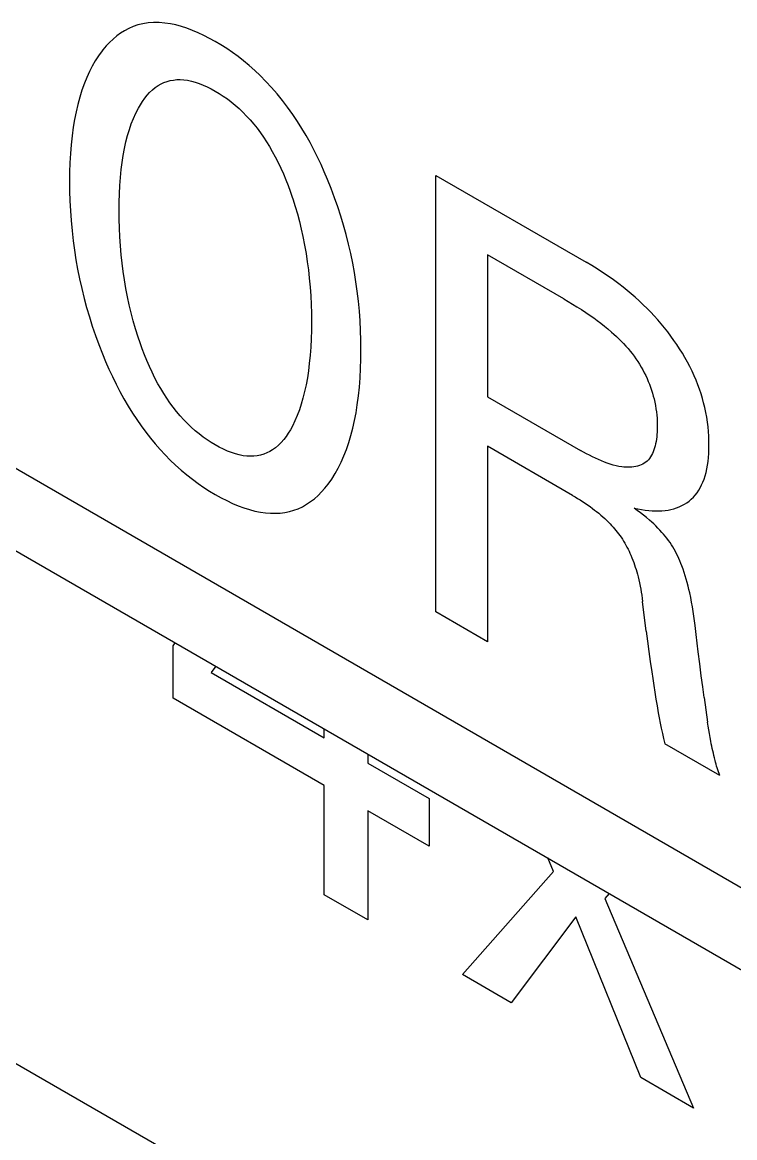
# Model space of a CAD drawing. Extents: x 0 to 420, y 0 to 297.
# Drawn here: x 182.971 to 185.903, y 134.716 to 139.305 of the extents above; entities that cross this region are included whole.
import ezdxf

# ---------------------------------------------------------------- set-up
doc = ezdxf.new("R2010")
doc.units = 0
doc.header["$LTSCALE"] = 23.1
doc.layers.add('40000_ISO', color=7, linetype='CONTINUOUS')

msp = doc.modelspace()

# ---------------------------------------------------------------- linework, layer by layer
at = {"layer": '40000_ISO', "color": 7, "linetype": 'CONTINUOUS'}
for p, q in [((164.8545, 147.9124), (213.9987, 119.5397)), ((165.0612, 147.4549), (214.2058, 119.0819)), ((220.0091, 113.62), (170.8649, 141.9927)), ((183.4888, 139.3027), (183.4674, 139.2994)), ((183.511, 139.3043), (183.4888, 139.3027)), ((183.5337, 139.3042), (183.511, 139.3043)), ((183.5569, 139.3025), (183.5337, 139.3042)), ((183.5807, 139.2991), (183.5569, 139.3025)), ((183.3749, 139.2607), (183.3591, 139.2491)), ((183.3914, 139.271), (183.3749, 139.2607)), ((183.4087, 139.2801), (183.3914, 139.271)), ((183.4267, 139.2878), (183.4087, 139.2801)), ((183.4466, 139.2944), (183.4267, 139.2878)), ((183.4674, 139.2994), (183.4466, 139.2944)), ((183.6029, 139.2944), (183.5807, 139.2991)), ((183.6255, 139.2883), (183.6029, 139.2944)), ((183.6483, 139.2808), (183.6255, 139.2883)), ((183.6714, 139.2722), (183.6483, 139.2808)), ((183.6946, 139.2623), (183.6714, 139.2722)), ((183.7179, 139.2513), (183.6946, 139.2623)), ((183.3159, 139.208), (183.3028, 139.1924)), ((183.3296, 139.2227), (183.3159, 139.208)), ((183.344, 139.2364), (183.3296, 139.2227)), ((183.3591, 139.2491), (183.344, 139.2364)), ((183.7413, 139.2392), (183.7179, 139.2513)), ((183.7648, 139.2261), (183.7413, 139.2392)), ((183.7883, 139.2121), (183.7648, 139.2261)), ((183.8118, 139.1971), (183.7883, 139.2121)), ((183.2846, 139.1677), (183.2712, 139.147)), ((183.2989, 139.1874), (183.2846, 139.1677)), ((183.3028, 139.1924), (183.2989, 139.1874)), ((183.8352, 139.1811), (183.8118, 139.1971)), ((183.8585, 139.1642), (183.8352, 139.1811)), ((183.8816, 139.1462), (183.8585, 139.1642)), ((183.2587, 139.1252), (183.2471, 139.1025)), ((183.2712, 139.147), (183.2587, 139.1252)), ((183.9045, 139.1272), (183.8816, 139.1462)), ((183.9271, 139.1072), (183.9045, 139.1272)), ((183.2363, 139.0789), (183.2263, 139.0544)), ((183.2471, 139.1025), (183.2363, 139.0789)), ((183.9494, 139.0862), (183.9271, 139.1072)), ((183.9731, 139.0622), (183.9494, 139.0862)), ((183.2163, 139.0265), (183.2072, 138.9976)), ((183.2263, 139.0544), (183.2163, 139.0265)), ((183.4948, 139.0168), (183.5059, 139.0273)), ((183.5059, 139.0273), (183.5176, 139.0369)), ((183.5176, 139.0369), (183.5301, 139.0454)), ((183.5301, 139.0454), (183.5416, 139.0518)), ((183.5416, 139.0518), (183.5536, 139.0573)), ((183.5536, 139.0573), (183.5662, 139.0619)), ((183.5662, 139.0619), (183.5792, 139.0654)), ((183.5792, 139.0654), (183.5927, 139.068)), ((183.5927, 139.068), (183.6066, 139.0694)), ((183.6066, 139.0694), (183.6209, 139.0697)), ((183.6209, 139.0697), (183.6356, 139.0689)), ((183.6356, 139.0689), (183.6509, 139.0669)), ((183.6509, 139.0669), (183.6666, 139.0636)), ((183.6666, 139.0636), (183.6826, 139.0593)), ((183.6826, 139.0593), (183.6988, 139.0538)), ((183.6988, 139.0538), (183.7151, 139.0474)), ((183.7151, 139.0474), (183.7316, 139.04)), ((183.7316, 139.04), (183.7482, 139.0316)), ((183.7482, 139.0316), (183.7648, 139.0224)), ((183.9964, 139.0371), (183.9731, 139.0622)), ((184.0192, 139.0109), (183.9964, 139.0371)), ((183.2072, 138.9976), (183.1991, 138.9678)), ((183.4566, 138.9661), (183.4653, 138.9799)), ((183.4653, 138.9799), (183.4745, 138.993)), ((183.4745, 138.993), (183.4843, 139.0053)), ((183.4843, 139.0053), (183.4948, 139.0168)), ((183.7648, 139.0224), (183.7814, 139.0124)), ((183.7814, 139.0124), (183.798, 139.0016)), ((183.798, 139.0016), (183.8145, 138.99)), ((183.8145, 138.99), (183.8308, 138.9776)), ((184.0413, 138.9837), (184.0192, 139.0109)), ((184.0628, 138.9556), (184.0413, 138.9837)), ((183.1919, 138.9372), (183.1857, 138.9059)), ((183.1991, 138.9678), (183.1919, 138.9372)), ((183.4378, 138.9311), (183.4484, 138.9518)), ((183.4484, 138.9518), (183.4566, 138.9661)), ((183.8308, 138.9776), (183.847, 138.9643)), ((183.847, 138.9643), (183.863, 138.9503)), ((183.863, 138.9503), (183.8787, 138.9354)), ((183.8787, 138.9354), (183.894, 138.9197)), ((184.0835, 138.9267), (184.0628, 138.9556)), ((183.1857, 138.9059), (183.1803, 138.8738)), ((183.4115, 138.8639), (183.4194, 138.8871)), ((183.4194, 138.8871), (183.4282, 138.9095)), ((183.4282, 138.9095), (183.4378, 138.9311)), ((183.894, 138.9197), (183.9087, 138.9036)), ((183.9087, 138.9036), (183.923, 138.8867)), ((183.923, 138.8867), (183.9369, 138.8692)), ((184.1034, 138.8971), (184.0835, 138.9267)), ((184.1213, 138.8687), (184.1034, 138.8971)), ((183.1803, 138.8738), (183.1755, 138.8382)), ((183.4043, 138.8399), (183.4115, 138.8639)), ((183.9369, 138.8692), (183.9504, 138.8511)), ((183.9504, 138.8511), (183.9634, 138.8325)), ((184.1385, 138.8397), (184.1213, 138.8687)), ((183.1716, 138.8019), (183.1687, 138.7649)), ((183.1755, 138.8382), (183.1716, 138.8019)), ((183.3913, 138.7857), (183.3974, 138.8132)), ((183.3974, 138.8132), (183.4043, 138.8399)), ((183.9634, 138.8325), (183.976, 138.8135)), ((183.976, 138.8135), (183.988, 138.7941)), ((184.155, 138.8103), (184.1385, 138.8397)), ((184.1707, 138.7805), (184.155, 138.8103)), ((183.1687, 138.7649), (183.1667, 138.7274)), ((183.3815, 138.7288), (183.386, 138.7575)), ((183.386, 138.7575), (183.3913, 138.7857)), ((183.988, 138.7941), (183.9995, 138.7743)), ((183.9995, 138.7743), (184.012, 138.7515)), ((184.012, 138.7515), (184.0237, 138.7283)), ((184.1858, 138.7504), (184.1707, 138.7805)), ((184.2001, 138.7201), (184.1858, 138.7504)), ((183.1667, 138.7274), (183.1654, 138.6893)), ((183.3778, 138.6994), (183.3815, 138.7288)), ((184.0237, 138.7283), (184.0348, 138.705)), ((184.0348, 138.705), (184.0453, 138.6814)), ((184.2137, 138.6896), (184.2001, 138.7201)), ((183.1654, 138.6893), (183.165, 138.6507)), ((183.3721, 138.6333), (183.3745, 138.6666)), ((183.3745, 138.6666), (183.3778, 138.6994)), ((184.0453, 138.6814), (184.0551, 138.6578)), ((184.0551, 138.6578), (184.0643, 138.634)), ((184.2267, 138.659), (184.2137, 138.6896)), ((184.2419, 138.6212), (184.2267, 138.659)), ((184.6722, 136.8792), (184.6722, 138.6755)), ((184.6722, 138.6755), (185.2918, 138.3178)), ((183.165, 138.6507), (183.1654, 138.611)), ((183.1654, 138.611), (183.1666, 138.5709)), ((183.3703, 138.5994), (183.3721, 138.6333)), ((184.0643, 138.634), (184.073, 138.6102)), ((184.256, 138.5834), (184.2419, 138.6212)), ((183.1666, 138.5709), (183.1686, 138.5303)), ((183.369, 138.5304), (183.3693, 138.5651)), ((183.3693, 138.5651), (183.3703, 138.5994)), ((184.073, 138.6102), (184.0812, 138.5864)), ((184.0812, 138.5864), (184.0836, 138.5794)), ((184.0836, 138.5794), (184.0935, 138.548)), ((184.2692, 138.5456), (184.256, 138.5834)), ((183.1686, 138.5303), (183.1715, 138.4893)), ((183.3693, 138.4948), (183.369, 138.5304)), ((184.0935, 138.548), (184.1026, 138.5167)), ((184.2815, 138.5079), (184.2692, 138.5456)), ((183.1715, 138.4893), (183.1753, 138.4479)), ((183.3703, 138.4588), (183.3693, 138.4948)), ((184.1026, 138.5167), (184.1109, 138.4855)), ((184.1109, 138.4855), (184.1185, 138.4545)), ((184.2929, 138.4702), (184.2815, 138.5079)), ((183.1753, 138.4479), (183.1801, 138.4061)), ((183.372, 138.4225), (183.3703, 138.4588)), ((184.1185, 138.4545), (184.1253, 138.4236)), ((184.3033, 138.4326), (184.2929, 138.4702)), ((184.3133, 138.3931), (184.3033, 138.4326)), ((183.1801, 138.4061), (183.1854, 138.3673)), ((183.3744, 138.3858), (183.372, 138.4225)), ((183.3777, 138.3487), (183.3744, 138.3858)), ((184.1253, 138.4236), (184.1322, 138.3889)), ((184.1322, 138.3889), (184.1383, 138.3544)), ((184.3224, 138.3537), (184.3133, 138.3931)), ((183.1854, 138.3673), (183.1915, 138.3283)), ((183.3814, 138.3146), (183.3777, 138.3487)), ((184.1383, 138.3544), (184.1436, 138.3202)), ((184.3305, 138.3146), (184.3224, 138.3537)), ((184.8849, 138.349), (184.8849, 137.7647)), ((185.1992, 138.1676), (184.8849, 138.349)), ((183.1915, 138.3283), (183.1985, 138.289)), ((183.3858, 138.2802), (183.3814, 138.3146)), ((184.1436, 138.3202), (184.148, 138.2862)), ((184.3377, 138.2758), (184.3305, 138.3146)), ((185.3142, 138.3046), (185.2918, 138.3178)), ((185.3367, 138.2907), (185.3142, 138.3046)), ((185.3591, 138.2763), (185.3367, 138.2907)), ((183.1985, 138.289), (183.2065, 138.2494)), ((183.2065, 138.2494), (183.2154, 138.2095)), ((183.391, 138.2455), (183.3858, 138.2802)), ((183.397, 138.2106), (183.391, 138.2455)), ((184.148, 138.2862), (184.1518, 138.2526)), ((184.1518, 138.2526), (184.1551, 138.216)), ((184.3439, 138.2372), (184.3377, 138.2758)), ((185.3815, 138.2612), (185.3591, 138.2763)), ((185.4038, 138.2454), (185.3815, 138.2612)), ((185.426, 138.2289), (185.4038, 138.2454)), ((183.2154, 138.2095), (183.2253, 138.1695)), ((183.4038, 138.1754), (183.397, 138.2106)), ((184.1551, 138.216), (184.1575, 138.1798)), ((184.3493, 138.199), (184.3439, 138.2372)), ((184.3541, 138.1578), (184.3493, 138.199)), ((185.4429, 138.2157), (185.426, 138.2289)), ((185.4598, 138.2022), (185.4429, 138.2157)), ((185.4765, 138.1882), (185.4598, 138.2022)), ((183.2253, 138.1695), (183.2355, 138.1316)), ((183.4109, 138.1427), (183.4038, 138.1754)), ((184.1575, 138.1798), (184.1593, 138.1439)), ((184.358, 138.117), (184.3541, 138.1578)), ((185.1992, 138.1676), (185.2172, 138.157)), ((185.2172, 138.157), (185.2353, 138.1462)), ((185.4932, 138.1737), (185.4765, 138.1882)), ((185.5096, 138.1588), (185.4932, 138.1737)), ((185.526, 138.1433), (185.5096, 138.1588)), ((183.2355, 138.1316), (183.2467, 138.0935)), ((183.4187, 138.1098), (183.4109, 138.1427)), ((183.4274, 138.0768), (183.4187, 138.1098)), ((184.1593, 138.1439), (184.1603, 138.1085)), ((184.1603, 138.1085), (184.1606, 138.0734)), ((184.3609, 138.0766), (184.358, 138.117)), ((185.2353, 138.1462), (185.2534, 138.135)), ((185.2534, 138.135), (185.2714, 138.1235)), ((185.2714, 138.1235), (185.2894, 138.1116)), ((185.2894, 138.1116), (185.3075, 138.0993)), ((185.5422, 138.1274), (185.526, 138.1433)), ((185.5568, 138.1124), (185.5422, 138.1274)), ((185.5713, 138.097), (185.5568, 138.1124)), ((183.2467, 138.0935), (183.2588, 138.0554)), ((183.4369, 138.0436), (183.4274, 138.0768)), ((184.1606, 138.0734), (184.1603, 138.0381)), ((184.3629, 138.0367), (184.3609, 138.0766)), ((185.3075, 138.0993), (185.3223, 138.0888)), ((185.3223, 138.0888), (185.3371, 138.078)), ((185.3371, 138.078), (185.3518, 138.0669)), ((185.3518, 138.0669), (185.3665, 138.0553)), ((185.5856, 138.0811), (185.5713, 138.097)), ((185.5996, 138.0648), (185.5856, 138.0811)), ((185.6134, 138.0482), (185.5996, 138.0648)), ((183.2588, 138.0554), (183.2718, 138.0173)), ((183.2718, 138.0173), (183.2857, 137.9791)), ((183.4473, 138.0103), (183.4369, 138.0436)), ((184.1603, 138.0381), (184.1593, 138.0033)), ((184.3642, 137.9972), (184.3629, 138.0367)), ((185.3665, 138.0553), (185.3811, 138.0434)), ((185.3811, 138.0434), (185.3957, 138.031)), ((185.3957, 138.031), (185.4057, 138.022)), ((185.4057, 138.022), (185.4156, 138.0129)), ((185.6269, 138.0311), (185.6134, 138.0482)), ((185.6402, 138.0136), (185.6269, 138.0311)), ((183.2857, 137.9791), (183.3006, 137.941)), ((183.4554, 137.9861), (183.4473, 138.0103)), ((183.4641, 137.9617), (183.4554, 137.9861)), ((184.1576, 137.9689), (184.1552, 137.9351)), ((184.1593, 138.0033), (184.1576, 137.9689)), ((184.3646, 137.9582), (184.3642, 137.9972)), ((185.4156, 138.0129), (185.4255, 138.0034)), ((185.4255, 138.0034), (185.4353, 137.9937)), ((185.4353, 137.9937), (185.4449, 137.9837)), ((185.4449, 137.9837), (185.4544, 137.9733)), ((185.4544, 137.9733), (185.4638, 137.9626)), ((185.6524, 137.9966), (185.6402, 138.0136)), ((185.6643, 137.9794), (185.6524, 137.9966)), ((185.6759, 137.9618), (185.6643, 137.9794)), ((183.3006, 137.941), (183.3136, 137.9096)), ((183.4733, 137.9375), (183.4641, 137.9617)), ((183.4832, 137.9133), (183.4733, 137.9375)), ((184.1552, 137.9351), (184.1519, 137.9017)), ((184.3642, 137.919), (184.3646, 137.9582)), ((185.4638, 137.9626), (185.4721, 137.9526)), ((185.4721, 137.9526), (185.4803, 137.9423)), ((185.4803, 137.9423), (185.4882, 137.9317)), ((185.4882, 137.9317), (185.496, 137.9209)), ((185.6871, 137.9439), (185.6759, 137.9618)), ((185.6978, 137.9257), (185.6871, 137.9439)), ((185.7081, 137.9073), (185.6978, 137.9257)), ((183.3136, 137.9096), (183.3273, 137.8784)), ((183.3273, 137.8784), (183.3417, 137.8473)), ((183.4936, 137.8892), (183.4832, 137.9133)), ((183.5047, 137.8653), (183.4936, 137.8892)), ((184.1519, 137.9017), (184.1482, 137.8719)), ((184.361, 137.8422), (184.363, 137.8803)), ((184.363, 137.8803), (184.3642, 137.919)), ((185.496, 137.9209), (185.5035, 137.9098)), ((185.5035, 137.9098), (185.5107, 137.8985)), ((185.5107, 137.8985), (185.5176, 137.887)), ((185.5176, 137.887), (185.5242, 137.8754)), ((185.7179, 137.8887), (185.7081, 137.9073)), ((185.7271, 137.8698), (185.7179, 137.8887)), ((183.3417, 137.8473), (183.3568, 137.8165)), ((183.5166, 137.8416), (183.5047, 137.8653)), ((183.5291, 137.8181), (183.5166, 137.8416)), ((184.1438, 137.8426), (184.1386, 137.8139)), ((184.1482, 137.8719), (184.1438, 137.8426)), ((184.3581, 137.8046), (184.361, 137.8422)), ((185.5242, 137.8754), (185.5305, 137.8636)), ((185.5305, 137.8636), (185.5364, 137.8518)), ((185.5364, 137.8518), (185.5419, 137.8398)), ((185.5419, 137.8398), (185.547, 137.8278)), ((185.7356, 137.8513), (185.7271, 137.8698)), ((185.7435, 137.8327), (185.7356, 137.8513)), ((185.7509, 137.814), (185.7435, 137.8327)), ((183.3568, 137.8165), (183.3726, 137.7859)), ((183.3726, 137.7859), (183.3892, 137.7558)), ((183.5406, 137.798), (183.5291, 137.8181)), ((183.5526, 137.7783), (183.5406, 137.798)), ((184.1326, 137.7858), (184.1258, 137.7585)), ((184.1386, 137.8139), (184.1326, 137.7858)), ((184.3543, 137.7677), (184.3581, 137.8046)), ((185.547, 137.8278), (185.5518, 137.8158)), ((185.5518, 137.8158), (185.5563, 137.8037)), ((185.5563, 137.8037), (185.5604, 137.7916)), ((185.5604, 137.7916), (185.5641, 137.7795)), ((185.7577, 137.7952), (185.7509, 137.814)), ((185.764, 137.7764), (185.7577, 137.7952)), ((183.3892, 137.7558), (183.4066, 137.726)), ((183.5652, 137.7589), (183.5526, 137.7783)), ((183.5783, 137.7399), (183.5652, 137.7589)), ((183.5918, 137.7215), (183.5783, 137.7399)), ((184.1258, 137.7585), (184.1187, 137.734)), ((184.3495, 137.7315), (184.3543, 137.7677)), ((184.8849, 137.7647), (185.2677, 137.5438)), ((185.5641, 137.7795), (185.5675, 137.7675)), ((185.5675, 137.7675), (185.5706, 137.7556)), ((185.5706, 137.7556), (185.5737, 137.742)), ((185.5737, 137.742), (185.5763, 137.7287)), ((185.7697, 137.7577), (185.764, 137.7764)), ((185.7748, 137.739), (185.7697, 137.7577)), ((185.7793, 137.7205), (185.7748, 137.739)), ((183.4066, 137.726), (183.4247, 137.6967)), ((183.4247, 137.6967), (183.4421, 137.6703)), ((183.6058, 137.7036), (183.5918, 137.7215)), ((183.6202, 137.6865), (183.6058, 137.7036)), ((184.1109, 137.7102), (184.1022, 137.6872)), ((184.1187, 137.734), (184.1109, 137.7102)), ((184.3381, 137.6669), (184.3442, 137.6989)), ((184.3442, 137.6989), (184.3495, 137.7315)), ((185.5763, 137.7287), (185.5786, 137.7154)), ((185.5786, 137.7154), (185.5804, 137.7023)), ((185.5804, 137.7023), (185.5818, 137.6893)), ((185.7837, 137.7003), (185.7793, 137.7205)), ((185.7873, 137.6804), (185.7837, 137.7003)), ((183.4421, 137.6703), (183.4602, 137.6444)), ((183.6349, 137.67), (183.6202, 137.6865)), ((183.6504, 137.6541), (183.6349, 137.67)), ((183.6661, 137.639), (183.6504, 137.6541)), ((184.0927, 137.665), (184.0823, 137.6437)), ((184.1022, 137.6872), (184.0927, 137.665)), ((184.331, 137.6357), (184.3381, 137.6669)), ((185.5818, 137.6893), (185.5829, 137.6765)), ((185.5829, 137.6765), (185.5836, 137.6637)), ((185.5836, 137.6637), (185.5839, 137.6511)), ((185.5839, 137.6511), (185.5839, 137.6386)), ((185.7903, 137.6606), (185.7873, 137.6804)), ((185.7927, 137.6411), (185.7903, 137.6606)), ((183.4602, 137.6444), (183.4788, 137.6191)), ((183.4788, 137.6191), (183.498, 137.5945)), ((183.6821, 137.6248), (183.6661, 137.639)), ((183.6984, 137.6114), (183.6821, 137.6248)), ((183.7148, 137.5988), (183.6984, 137.6114)), ((184.0655, 137.6145), (184.0563, 137.6009)), ((184.0742, 137.6288), (184.0655, 137.6145)), ((184.0823, 137.6437), (184.0742, 137.6288)), ((184.3142, 137.5757), (184.3231, 137.6053)), ((184.3231, 137.6053), (184.331, 137.6357)), ((185.5825, 137.6088), (185.5816, 137.5991)), ((185.5832, 137.6186), (185.5825, 137.6088)), ((185.5837, 137.6286), (185.5832, 137.6186)), ((185.5839, 137.6386), (185.5837, 137.6286)), ((185.7945, 137.6218), (185.7927, 137.6411)), ((185.7958, 137.6028), (185.7945, 137.6218)), ((185.7965, 137.584), (185.7958, 137.6028)), ((183.498, 137.5945), (183.5177, 137.5706)), ((183.5177, 137.5706), (183.5379, 137.5475)), ((183.7314, 137.587), (183.7148, 137.5988)), ((183.7481, 137.5761), (183.7314, 137.587)), ((183.7648, 137.5661), (183.7481, 137.5761)), ((183.7815, 137.5568), (183.7648, 137.5661)), ((183.7982, 137.5485), (183.7815, 137.5568)), ((184.0249, 137.565), (184.013, 137.5549)), ((184.036, 137.5761), (184.0249, 137.565)), ((184.0464, 137.5881), (184.036, 137.5761)), ((184.0563, 137.6009), (184.0464, 137.5881)), ((184.3043, 137.5471), (184.3142, 137.5757)), ((184.8849, 137.561), (184.8849, 136.7564)), ((185.2355, 137.3586), (184.8849, 137.561)), ((185.5752, 137.5626), (185.5729, 137.5541)), ((185.5772, 137.5713), (185.5752, 137.5626)), ((185.5789, 137.5803), (185.5772, 137.5713)), ((185.5804, 137.5896), (185.5789, 137.5803)), ((185.5816, 137.5991), (185.5804, 137.5896)), ((185.7967, 137.5654), (185.7965, 137.584)), ((185.7965, 137.5483), (185.7967, 137.5654)), ((183.5379, 137.5475), (183.5585, 137.5252)), ((183.5585, 137.5252), (183.5795, 137.5039)), ((183.8148, 137.5411), (183.7982, 137.5485)), ((183.8312, 137.5347), (183.8148, 137.5411)), ((183.8475, 137.5293), (183.8312, 137.5347)), ((183.8635, 137.525), (183.8475, 137.5293)), ((183.8792, 137.522), (183.8635, 137.525)), ((183.8946, 137.5201), (183.8792, 137.522)), ((183.9094, 137.5195), (183.8946, 137.5201)), ((183.9238, 137.52), (183.9094, 137.5195)), ((183.9378, 137.5217), (183.9238, 137.52)), ((183.9513, 137.5245), (183.9378, 137.5217)), ((183.9644, 137.5284), (183.9513, 137.5245)), ((183.977, 137.5333), (183.9644, 137.5284)), ((183.989, 137.5392), (183.977, 137.5333)), ((184.0005, 137.546), (183.989, 137.5392)), ((184.013, 137.5549), (184.0005, 137.546)), ((184.2829, 137.4957), (184.294, 137.5209)), ((184.294, 137.5209), (184.3043, 137.5471)), ((185.28, 137.5369), (185.2677, 137.5438)), ((185.2924, 137.5302), (185.28, 137.5369)), ((185.3047, 137.5237), (185.2924, 137.5302)), ((185.317, 137.5174), (185.3047, 137.5237)), ((185.3293, 137.5115), (185.317, 137.5174)), ((185.3416, 137.5058), (185.3293, 137.5115)), ((185.5521, 137.5111), (185.5474, 137.5055)), ((185.5564, 137.5173), (185.5521, 137.5111)), ((185.5604, 137.5238), (185.5564, 137.5173)), ((185.564, 137.5308), (185.5604, 137.5238)), ((185.5673, 137.5382), (185.564, 137.5308)), ((185.5702, 137.546), (185.5673, 137.5382)), ((185.5729, 137.5541), (185.5702, 137.546)), ((185.7929, 137.4988), (185.7946, 137.5149)), ((185.7946, 137.5149), (185.7958, 137.5315)), ((185.7958, 137.5315), (185.7965, 137.5483)), ((183.5795, 137.5039), (183.6018, 137.4825)), ((183.6018, 137.4825), (183.6245, 137.4623)), ((184.2578, 137.4482), (184.2708, 137.4714)), ((184.2708, 137.4714), (184.2829, 137.4957)), ((185.3539, 137.5005), (185.3416, 137.5058)), ((185.3661, 137.4956), (185.3539, 137.5005)), ((185.3782, 137.4911), (185.3661, 137.4956)), ((185.3903, 137.4871), (185.3782, 137.4911)), ((185.4023, 137.4836), (185.3903, 137.4871)), ((185.4143, 137.4806), (185.4023, 137.4836)), ((185.4262, 137.4781), (185.4143, 137.4806)), ((185.4379, 137.4763), (185.4262, 137.4781)), ((185.4465, 137.4753), (185.4379, 137.4763)), ((185.455, 137.4747), (185.4465, 137.4753)), ((185.4634, 137.4744), (185.455, 137.4747)), ((185.4717, 137.4745), (185.4634, 137.4744)), ((185.4798, 137.4751), (185.4717, 137.4745)), ((185.4877, 137.476), (185.4798, 137.4751)), ((185.4955, 137.4774), (185.4877, 137.476)), ((185.503, 137.4792), (185.4955, 137.4774)), ((185.5103, 137.4815), (185.503, 137.4792)), ((185.5173, 137.4842), (185.5103, 137.4815)), ((185.524, 137.4874), (185.5173, 137.4842)), ((185.5304, 137.4912), (185.524, 137.4874)), ((185.5365, 137.4954), (185.5304, 137.4912)), ((185.5421, 137.5002), (185.5365, 137.4954)), ((185.5474, 137.5055), (185.5421, 137.5002)), ((185.7846, 137.4528), (185.7879, 137.4677)), ((185.7879, 137.4677), (185.7907, 137.483)), ((185.7907, 137.483), (185.7929, 137.4988)), ((183.6245, 137.4623), (183.6475, 137.4431)), ((183.6475, 137.4431), (183.6707, 137.4249)), ((183.6707, 137.4249), (183.694, 137.4078)), ((184.229, 137.405), (184.2439, 137.426)), ((184.2439, 137.426), (184.2578, 137.4482)), ((185.7717, 137.4133), (185.7765, 137.4257)), ((185.7765, 137.4257), (185.7807, 137.4385)), ((185.7807, 137.4385), (185.7846, 137.4528)), ((183.694, 137.4078), (183.7175, 137.3916)), ((183.7175, 137.3916), (183.7411, 137.3765)), ((183.7411, 137.3765), (183.7648, 137.3624)), ((184.1881, 137.3587), (184.2024, 137.3732)), ((184.2024, 137.3732), (184.216, 137.3887)), ((184.216, 137.3887), (184.229, 137.405)), ((185.7476, 137.3695), (185.7544, 137.3796)), ((185.7544, 137.3796), (185.7607, 137.3903)), ((185.7607, 137.3903), (185.7665, 137.4015)), ((185.7665, 137.4015), (185.7717, 137.4133)), ((183.7648, 137.3624), (183.7885, 137.3492)), ((183.7885, 137.3492), (183.8122, 137.337)), ((183.8122, 137.337), (183.8357, 137.3259)), ((183.8357, 137.3259), (183.8592, 137.316)), ((184.1407, 137.3219), (184.1573, 137.3329)), ((184.1573, 137.3329), (184.173, 137.3452)), ((184.173, 137.3452), (184.1881, 137.3587)), ((185.2355, 137.3586), (185.2458, 137.3525)), ((185.2458, 137.3525), (185.2561, 137.3464)), ((185.2561, 137.3464), (185.2664, 137.34)), ((185.2664, 137.34), (185.2766, 137.3334)), ((185.2766, 137.3334), (185.2869, 137.3266)), ((185.2869, 137.3266), (185.2971, 137.3196)), ((185.6956, 137.3221), (185.7055, 137.3284)), ((185.7055, 137.3284), (185.715, 137.3353)), ((185.715, 137.3353), (185.724, 137.3429)), ((185.724, 137.3429), (185.7325, 137.3513)), ((185.7325, 137.3513), (185.7403, 137.3601)), ((185.7403, 137.3601), (185.7476, 137.3695)), ((183.8592, 137.316), (183.8824, 137.3074)), ((183.8824, 137.3074), (183.9055, 137.3)), ((183.9055, 137.3), (183.9282, 137.2941)), ((183.9282, 137.2941), (183.9506, 137.2896)), ((183.9506, 137.2896), (183.9716, 137.2867)), ((183.9716, 137.2867), (183.9922, 137.2852)), ((183.9922, 137.2852), (184.0124, 137.285)), ((184.0124, 137.285), (184.0321, 137.2861)), ((184.0321, 137.2861), (184.0513, 137.2886)), ((184.0513, 137.2886), (184.0699, 137.2924)), ((184.0699, 137.2924), (184.088, 137.2974)), ((184.088, 137.2974), (184.1054, 137.3038)), ((184.1054, 137.3038), (184.1234, 137.3121)), ((184.1234, 137.3121), (184.1407, 137.3219)), ((185.2971, 137.3196), (185.3073, 137.3124)), ((185.3073, 137.3124), (185.3175, 137.3049)), ((185.3175, 137.3049), (185.326, 137.2984)), ((185.326, 137.2984), (185.3344, 137.2918)), ((185.3344, 137.2918), (185.3428, 137.285)), ((185.3428, 137.285), (185.3512, 137.2779)), ((185.4891, 137.3064), (185.5043, 137.303)), ((185.5018, 137.2971), (185.4891, 137.3064)), ((185.5144, 137.2875), (185.5018, 137.2971)), ((185.5043, 137.303), (185.5193, 137.3002)), ((185.5271, 137.2777), (185.5144, 137.2875)), ((185.5193, 137.3002), (185.5342, 137.2979)), ((185.5342, 137.2979), (185.5489, 137.2962)), ((185.5489, 137.2962), (185.5628, 137.2951)), ((185.5628, 137.2951), (185.5765, 137.2946)), ((185.5765, 137.2946), (185.59, 137.2947)), ((185.59, 137.2947), (185.6033, 137.2953)), ((185.6033, 137.2953), (185.6159, 137.2966)), ((185.6159, 137.2966), (185.6283, 137.2984)), ((185.6283, 137.2984), (185.6404, 137.3008)), ((185.6404, 137.3008), (185.6523, 137.3038)), ((185.6523, 137.3038), (185.6636, 137.3074)), ((185.6636, 137.3074), (185.6746, 137.3117)), ((185.6746, 137.3117), (185.6853, 137.3166)), ((185.6853, 137.3166), (185.6956, 137.3221)), ((185.3512, 137.2779), (185.3595, 137.2706)), ((185.3595, 137.2706), (185.3677, 137.2631)), ((185.3677, 137.2631), (185.3759, 137.2554)), ((185.3759, 137.2554), (185.384, 137.2474)), ((185.384, 137.2474), (185.3901, 137.2412)), ((185.3901, 137.2412), (185.396, 137.2348)), ((185.396, 137.2348), (185.4019, 137.2283)), ((185.5397, 137.2674), (185.5271, 137.2777)), ((185.5522, 137.2568), (185.5397, 137.2674)), ((185.5609, 137.249), (185.5522, 137.2568)), ((185.5696, 137.2411), (185.5609, 137.249)), ((185.5782, 137.2328), (185.5696, 137.2411)), ((185.4019, 137.2283), (185.4078, 137.2217)), ((185.4078, 137.2217), (185.4135, 137.2148)), ((185.4135, 137.2148), (185.4191, 137.2079)), ((185.4191, 137.2079), (185.4246, 137.2008)), ((185.4246, 137.2008), (185.4299, 137.1935)), ((185.4299, 137.1935), (185.4351, 137.1861)), ((185.5867, 137.2243), (185.5782, 137.2328)), ((185.595, 137.2156), (185.5867, 137.2243)), ((185.6033, 137.2065), (185.595, 137.2156)), ((185.6102, 137.1985), (185.6033, 137.2065)), ((185.617, 137.1904), (185.6102, 137.1985)), ((185.6237, 137.182), (185.617, 137.1904)), ((185.4351, 137.1861), (185.4403, 137.1783)), ((185.4403, 137.1783), (185.4453, 137.1704)), ((185.4453, 137.1704), (185.4501, 137.1623)), ((185.4501, 137.1623), (185.4547, 137.1541)), ((185.4547, 137.1541), (185.4592, 137.1458)), ((185.4592, 137.1458), (185.4635, 137.1375)), ((185.6301, 137.1734), (185.6237, 137.182)), ((185.6364, 137.1645), (185.6301, 137.1734)), ((185.6424, 137.1555), (185.6364, 137.1645)), ((185.648, 137.1464), (185.6424, 137.1555)), ((185.6535, 137.1371), (185.648, 137.1464)), ((185.4635, 137.1375), (185.4676, 137.1291)), ((185.4676, 137.1291), (185.4715, 137.1206)), ((185.4715, 137.1206), (185.4753, 137.1121)), ((185.4753, 137.1121), (185.4794, 137.1023)), ((185.4794, 137.1023), (185.4832, 137.0926)), ((185.6587, 137.1277), (185.6535, 137.1371)), ((185.6636, 137.1181), (185.6587, 137.1277)), ((185.6683, 137.1084), (185.6636, 137.1181)), ((185.6728, 137.0986), (185.6683, 137.1084)), ((185.6771, 137.0888), (185.6728, 137.0986)), ((185.4832, 137.0926), (185.4869, 137.0828)), ((185.4869, 137.0828), (185.4903, 137.073)), ((185.4903, 137.073), (185.4935, 137.0632)), ((185.4935, 137.0632), (185.4966, 137.0535)), ((185.4966, 137.0535), (185.4995, 137.0437)), ((185.6811, 137.079), (185.6771, 137.0888)), ((185.685, 137.0691), (185.6811, 137.079)), ((185.6902, 137.0551), (185.685, 137.0691)), ((185.6949, 137.0412), (185.6902, 137.0551)), ((185.4995, 137.0437), (185.5021, 137.034)), ((185.5021, 137.034), (185.5047, 137.0242)), ((185.5047, 137.0242), (185.5078, 137.0113)), ((185.5078, 137.0113), (185.5107, 136.9984)), ((185.6994, 137.0273), (185.6949, 137.0412)), ((185.7035, 137.0134), (185.6994, 137.0273)), ((185.7074, 136.9996), (185.7035, 137.0134)), ((185.5107, 136.9984), (185.5133, 136.9856)), ((185.5133, 136.9856), (185.5157, 136.9728)), ((185.5157, 136.9728), (185.5179, 136.9602)), ((185.5179, 136.9602), (185.5199, 136.9475)), ((185.7109, 136.9858), (185.7074, 136.9996)), ((185.7143, 136.972), (185.7109, 136.9858)), ((185.7173, 136.9583), (185.7143, 136.972)), ((185.5199, 136.9475), (185.5217, 136.935)), ((185.5217, 136.935), (185.5233, 136.9225)), ((185.5384, 136.8001), (185.5233, 136.9225)), ((185.7214, 136.9387), (185.7173, 136.9583)), ((185.7251, 136.9193), (185.7214, 136.9387)), ((185.7284, 136.8999), (185.7251, 136.9193)), ((184.8849, 136.7564), (184.6722, 136.8792)), ((185.7315, 136.8806), (185.7284, 136.8999)), ((185.7343, 136.8614), (185.7315, 136.8806)), ((185.7369, 136.8423), (185.7343, 136.8614)), ((185.7394, 136.8232), (185.7369, 136.8423)), ((185.7438, 136.7869), (185.7394, 136.8232)), ((185.5384, 136.8001), (185.5437, 136.7583)), ((185.7524, 136.7145), (185.7438, 136.7869)), ((183.591, 136.7402), (183.5998, 136.7519)), ((183.591, 136.5238), (183.591, 136.7402)), ((185.5437, 136.7583), (185.5493, 136.7166)), ((185.5493, 136.7166), (185.555, 136.6747)), ((185.7585, 136.6651), (185.7524, 136.7145)), ((183.7668, 136.6555), (183.7475, 136.6295)), ((185.555, 136.6747), (185.5609, 136.6328)), ((185.7649, 136.6156), (185.7585, 136.6651)), ((183.7475, 136.6295), (184.213, 136.3607)), ((185.5609, 136.6328), (185.565, 136.6048)), ((185.565, 136.6048), (185.5692, 136.5769)), ((185.7708, 136.5711), (185.7649, 136.6156)), ((185.5692, 136.5769), (185.5736, 136.5488)), ((185.5736, 136.5488), (185.5782, 136.5207)), ((185.7769, 136.5266), (185.7708, 136.5711)), ((184.213, 136.1647), (183.591, 136.5238)), ((185.5782, 136.5207), (185.583, 136.4926)), ((185.7769, 136.5266), (185.7913, 136.4251)), ((185.583, 136.4926), (185.5881, 136.4643)), ((185.5881, 136.4643), (185.5921, 136.4431)), ((185.5921, 136.4431), (185.5962, 136.4219)), ((185.5962, 136.4219), (185.6006, 136.4005)), ((185.7936, 136.4095), (185.7913, 136.4251)), ((185.7962, 136.3939), (185.7936, 136.4095)), ((184.213, 136.3607), (184.213, 136.3979)), ((185.6006, 136.4005), (185.6051, 136.3792)), ((185.6051, 136.3792), (185.6098, 136.3578)), ((185.7988, 136.3782), (185.7962, 136.3939)), ((185.8016, 136.3625), (185.7988, 136.3782)), ((185.8046, 136.3467), (185.8016, 136.3625)), ((185.6098, 136.3578), (185.6148, 136.3363)), ((185.8408, 136.2058), (185.6148, 136.3363)), ((185.8064, 136.337), (185.8046, 136.3467)), ((185.8084, 136.3272), (185.8064, 136.337)), ((185.8104, 136.3175), (185.8084, 136.3272)), ((185.8125, 136.3077), (185.8104, 136.3175)), ((184.3922, 136.2944), (184.3922, 136.2572)), ((185.8147, 136.2979), (185.8125, 136.3077)), ((185.8169, 136.2881), (185.8147, 136.2979)), ((185.8193, 136.2782), (185.8169, 136.2881)), ((185.8218, 136.2684), (185.8193, 136.2782)), ((184.3922, 136.2572), (184.6454, 136.1111)), ((185.8239, 136.2606), (185.8218, 136.2684)), ((185.826, 136.2528), (185.8239, 136.2606)), ((185.8283, 136.245), (185.826, 136.2528)), ((185.8306, 136.2372), (185.8283, 136.245)), ((185.833, 136.2294), (185.8306, 136.2372)), ((185.8355, 136.2215), (185.833, 136.2294)), ((185.8381, 136.2137), (185.8355, 136.2215)), ((185.8408, 136.2058), (185.8381, 136.2137)), ((184.213, 135.7153), (184.213, 136.1647)), ((184.6454, 136.1111), (184.6454, 135.915)), ((184.3922, 136.0612), (184.3922, 135.6118)), ((184.6454, 135.915), (184.3922, 136.0612)), ((185.1574, 135.8104), (185.1332, 135.8666)), ((184.7819, 135.3868), (185.1574, 135.8104)), ((185.3858, 135.7207), (185.3679, 135.7003)), ((184.3922, 135.6118), (184.213, 135.7153)), ((185.3679, 135.7003), (185.7329, 134.8378)), ((185.2484, 135.6242), (184.9829, 135.2708)), ((185.5158, 134.9631), (185.2484, 135.6242)), ((184.9829, 135.2708), (184.7819, 135.3868)), ((185.7329, 134.8378), (185.5158, 134.9631))]:
    msp.add_line(p, q, dxfattribs=at)

doc.saveas('drawing.dxf')
